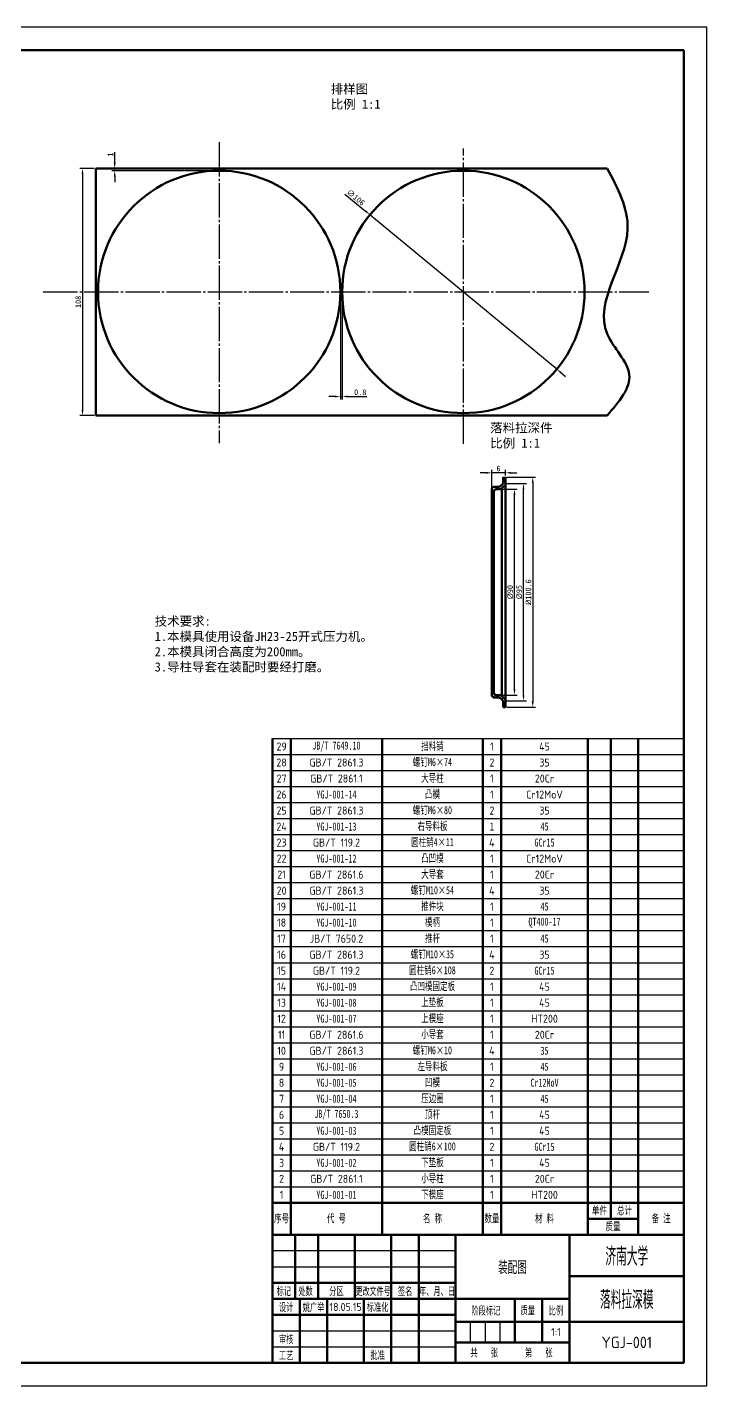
# Model space of a CAD drawing. Header units: millimetres. Extents: x 165 to 1006, y 108 to 702.
# Drawn here: x 709 to 1006, y 108 to 702 of the extents above; entities that cross this region are included whole.
import ezdxf
from ezdxf.enums import TextEntityAlignment as Align

# ---------------------------------------------------------------- set-up
doc = ezdxf.new("R2010")
doc.units = ezdxf.units.MM
doc.linetypes.add('点画线', pattern=[18, 15, -1, 1, -1])
for name, color, linetype in [('剖面线', 3, 'Continuous'), ('文字', 7, 'Continuous'), ('文字 @ 1', 7, 'Continuous'), ('标注', 3, 'Continuous'), ('点画线', 1, '点画线'), ('细实线', 1, 'Continuous'), ('辅助线', 4, 'Continuous')]:
    doc.layers.add(name, color=color, linetype=linetype)
doc.layers.add('粗实线', color=7, linetype='Continuous', lineweight=50)
doc.layers.add('粗实线 @ 1', color=7, linetype='Continuous', lineweight=50)
doc.styles.add('数字', font='isocp.shx')
doc.styles.add('数字直体', font='isocp.shx')
doc.styles.add('汉字长仿宋体', font='hyswlongfangsong.ttf', dxfattribs={"width": 0.67})
doc.styles.add('长仿宋体', font='', dxfattribs={"width": 0.67})
doc.styles.get('长仿宋体').set_extended_font_data('FangSong_GB2312')
doc.dimstyles.new('ISO-25', dxfattribs={"dimtxt": 2.5, "dimasz": 2.5, "dimexe": 1.25, "dimexo": 0.625, "dimtad": 1, "dimdsep": 46, "dimtxsty": 'Standard', "dimcen": 2.5, "dimadec": 0, "dimazin": 0, "dimtfac": 1, "dimtmove": 0, "dimatfit": 3, "dimfxl": 1, "dimarcsym": 0})

# ---------------------------------------------------------------- blocks, each defined once
blk = doc.blocks.new('装订A1(带注释性)')
at = {"layer": '粗实线'}
for p, q in [((0, 574), (-806, 574)), ((0, 0), (0, 574)), ((0, 56), (-180, 56)), ((-180, 56), (-180, 0)), ((-180, 56), (-180, 28)), ((-170, 56), (-170, 28)), ((-160, 56), (-160, 28)), ((-144, 56), (-144, 28)), ((-128, 56), (-128, 0)), ((-116, 56), (-116, 0)), ((-100, 56), (-100, 0)), ((-50, 56), (-50, 0)), ((0, 0), (0, 56)), ((0, 38), (-50, 38)), ((-100, 35), (-180, 35)), ((-50, 28), (-180, 28)), ((-168, 28), (-168, 0)), ((-156, 28), (-156, 0)), ((-140, 28), (-140, 0)), ((-74, 28), (-74, 9)), ((-62, 28), (-62, 9)), ((-100, 21), (-180, 21)), ((0, 18), (-100, 18)), ((-50, 9), (-100, 9)), ((-806, 0), (0, 0)), ((-180, 0), (0, 0))]:
    blk.add_line(p, q, dxfattribs=at)
at = {"layer": '细实线'}
for p, q in [((-100, 49), (-180, 49)), ((-180, 42), (-100, 42)), ((-93.5, 18), (-93.5, 9)), ((-87, 18), (-87, 9)), ((-80.5, 18), (-80.5, 9)), ((-180, 14), (-100, 14)), ((-180, 7), (-100, 7))]:
    blk.add_line(p, q, dxfattribs=at)
at = {"layer": '辅助线'}
for p, q in [((10, 584), (-831, 584)), ((10, -10), (10, 584)), ((-831, -10), (10, -10))]:
    blk.add_line(p, q, dxfattribs=at)
at = {"layer": '文字', "style": '汉字长仿宋体', "width": 0.67}
for s, height, p in [('标记', 3.5, (-175, 31.5)), ('处数', 3.5, (-165.51, 31.5)), ('分区', 3.5, (-152, 31.5)), ('更改文件号', 3.4, (-136, 31.5)), ('签名', 3.5, (-121.94, 31.5)), ('年、月、日', 3.5, (-108, 31.5)), ('设计', 3.5, (-174, 24.5)), ('标准化', 3.5, (-134, 24.54)), ('阶段标记', 3.5, (-86.67, 23)), ('质量', 3.5, (-68.33, 23.13)), ('比例', 3.5, (-56, 23)), ('审核', 3.5, (-174, 10.5)), ('工艺', 3.5, (-174, 3.46)), ('批准', 3.5, (-134, 3.54))]:
    blk.add_text(s, height=height, dxfattribs=at).set_placement(p, align=Align.MIDDLE)
for s, p in [('共    张', (-93.4, 2.77)), ('第    张', (-69.55, 2.77))]:
    blk.add_text(s, height=3.5, dxfattribs=at).set_placement(p)
for tag, height, p in [('单位名称', 7, (-25, 47)), ('图名', 7, (-25, 28)), ('设计者', 3.5, (-162, 24.46)), ('标准化', 3.5, (-122, 24.46)), ('审核者', 3.5, (-162, 10.46)), ('质量', 3.5, (-68, 13.5)), ('工艺者', 3.5, (-162, 3.54)), ('批准者', 3.5, (-122, 3.54))]:
    blk.add_attdef(tag, text='', height=height, dxfattribs=at).set_placement(p, align=Align.MIDDLE)
at = {"layer": '文字', "style": '数字直体'}
for tag, height, p in [('45', 5, (-75, 42)), ('16.10.10', 3.5, (-148, 24.5)), ('16.10.10', 3.5, (-108, 24.5)), ('16.10.10', 3.5, (-148, 10.5)), ('1:1', 3.5, (-56, 13.5)), ('1', 3.5, (-87.01, 4.2)), ('1', 3.5, (-63.1, 4.31)), ('001', 5, (-25, 9)), ('16.10.10', 3.5, (-148, 3.5)), ('16.10.10', 3.5, (-108, 3.57))]:
    blk.add_attdef(tag, text='', height=height, dxfattribs=at).set_placement(p, align=Align.MIDDLE)
blk = doc.blocks.new('*T50')
at = {"layer": '文字', "color": 0, "linetype": 'ByBlock', "lineweight": -2, "transparency": 16777216}
for p, q in [((0, 217), (180, 217)), ((0, 210), (180, 210)), ((0, 203), (180, 203)), ((0, 196), (180, 196)), ((0, 189), (180, 189)), ((0, 182), (180, 182)), ((0, 175), (180, 175)), ((0, 168), (180, 168)), ((0, 161), (180, 161)), ((0, 154), (180, 154)), ((0, 147), (180, 147)), ((0, 140), (180, 140)), ((0, 133), (180, 133)), ((0, 126), (180, 126)), ((0, 119), (180, 119)), ((0, 112), (180, 112)), ((0, 105), (180, 105)), ((0, 98), (180, 98)), ((0, 91), (180, 91)), ((0, 84), (180, 84)), ((0, 77), (180, 77)), ((0, 70), (180, 70)), ((0, 63), (180, 63)), ((0, 56), (180, 56)), ((0, 49), (180, 49)), ((0, 42), (180, 42)), ((0, 35), (180, 35)), ((0, 28), (180, 28)), ((0, 21), (180, 21))]:
    blk.add_line(p, q, dxfattribs=at)
at = {"layer": '文字', "color": 0, "linetype": 'ByBlock', "lineweight": 50, "transparency": 16777216}
for p, q in [((0, 0), (0, 217)), ((8, 0), (8, 217)), ((48, 0), (48, 217)), ((92, 0), (92, 217)), ((100, 0), (100, 217)), ((138, 0), (138, 217)), ((148, 7), (148, 217)), ((160, 0), (160, 217)), ((180, 0), (180, 217)), ((0, 14), (180, 14)), ((138, 7), (160, 7)), ((0, 0), (180, 0))]:
    blk.add_line(p, q, dxfattribs=at)
at = {"layer": '文字', "color": 0, "transparency": 16777216, "char_height": 3.5, "attachment_point": 5}
for s, insert, width, style in [('29', (4, 213.5), 7.88, '数字'), ('JB/T 7649.10', (28, 213.5), 39.88, '长仿宋体'), ('{\\fSimSun|b0|i0|c134|p2;挡料销}', (70, 213.5), 43.88, '长仿宋体'), ('1', (96, 213.5), 7.88, '数字'), ('45', (119, 213.5), 37.88, '数字'), ('28', (4, 206.5), 7.88, '数字'), ('GB/T 2861.3', (28, 206.5), 39.88, '数字'), ('{\\fSimSun|b0|i0|c134|p2;螺钉M6×74}', (70, 206.5), 43.88, '长仿宋体'), ('2', (96, 206.5), 7.88, '数字'), ('35', (119, 206.5), 37.88, '数字'), ('27', (4, 199.5), 7.88, '数字'), ('GB/T 2861.1', (28, 199.5), 39.88, '数字'), ('{\\fSimSun|b0|i0|c134|p2;大导柱}', (70, 199.5), 43.88, '长仿宋体'), ('1', (96, 199.5), 7.88, '数字'), ('20Cr', (119, 199.5), 37.88, '数字'), ('26', (4, 192.5), 7.88, '数字'), ('{\\fFangSong_GB2312|b0|i0|c134|p49;\\W0.67;YGJ-001-14}', (28, 192.5), 39.88, '数字'), ('{\\fSimSun|b0|i0|c134|p2;凸模}', (70, 192.5), 43.88, '长仿宋体'), ('1', (96, 192.5), 7.88, '数字'), ('Cr12MoV', (119, 192.5), 37.88, '数字'), ('25', (4, 185.5), 7.88, '数字'), ('GB/T 2861.3', (28, 185.5), 39.88, '数字'), ('{\\fSimSun|b0|i0|c134|p2;螺钉M6×80}', (70, 185.5), 43.88, '长仿宋体'), ('2', (96, 185.5), 7.88, '数字'), ('35', (119, 185.5), 37.88, '数字'), ('24', (4, 178.5), 7.88, '数字'), ('YGJ-001-13', (28, 178.5), 39.88, '长仿宋体'), ('{\\fSimSun|b0|i0|c134|p2;右导料板}', (70, 178.5), 43.88, '长仿宋体'), ('1', (96, 178.5), 7.88, '长仿宋体'), ('45', (119, 178.5), 37.88, '长仿宋体'), ('23', (4, 171.5), 7.88, '数字'), ('GB/T 119.2', (28, 171.5), 39.88, '数字'), ('{\\fSimSun|b0|i0|c134|p2;圆柱销4×11}', (70, 171.5), 43.88, '长仿宋体'), ('4', (96, 171.5), 7.88, '数字'), ('{\\fFangSong_GB2312|b0|i0|c134|p49;\\W0.67;GCr15}', (119, 171.5), 37.88, '数字'), ('{\\fFangSong_GB2312|b0|i0|c134|p49;\\W0.67;YGJ-001-12}', (28, 164.5), 39.88, '数字'), ('{\\fSimSun|b0|i0|c134|p2;凸凹模}', (70, 164.5), 43.88, '长仿宋体'), ('22', (4, 164.5), 7.88, '数字'), ('1', (96, 164.5), 7.88, '数字'), ('Cr12MoV', (119, 164.5), 37.88, '数字'), ('21', (4, 157.5), 7.88, '数字'), ('GB/T 2861.6', (28, 157.5), 39.88, '数字'), ('{\\fSimSun|b0|i0|c134|p2;大导套}', (70, 157.5), 43.88, '长仿宋体'), ('1', (96, 157.5), 7.88, '数字'), ('20Cr', (119, 157.5), 37.88, '数字'), ('20', (4, 150.5), 7.88, '数字'), ('GB/T 2861.3', (28, 150.5), 39.88, '数字'), ('{\\fSimSun|b0|i0|c134|p2;螺钉M10×54}', (70, 150.5), 43.88, '长仿宋体'), ('4', (96, 150.5), 7.88, '数字'), ('35', (119, 150.5), 37.88, '数字'), ('19', (4, 143.5), 7.88, '数字'), ('YGJ-001-11', (28, 143.5), 39.88, '长仿宋体'), ('{\\fSimSun|b0|i0|c134|p2;推件块}', (70, 143.5), 43.88, '长仿宋体'), ('1', (96, 143.5), 7.88, '数字'), ('45', (119, 143.5), 37.88, '长仿宋体'), ('18', (4, 136.5), 7.88, '数字'), ('YGJ-001-10', (28, 136.5), 39.88, '长仿宋体'), ('{\\fSimSun|b0|i0|c134|p2;模柄}', (70, 136.5), 43.88, '长仿宋体'), ('1', (96, 136.5), 7.88, '数字'), ('QT400-17', (119, 136.5), 37.88, '长仿宋体'), ('17', (4, 129.5), 7.88, '数字'), ('JB/T 7650.2', (28, 129.5), 39.88, '数字'), ('{\\fSimSun|b0|i0|c134|p2;推杆}', (70, 129.5), 43.88, '长仿宋体'), ('1', (96, 129.5), 7.88, '数字'), ('45', (119, 129.5), 37.88, '长仿宋体'), ('{\\fSimSun|b0|i0|c134|p2;螺钉M10×35}', (70, 122.5), 43.88, '长仿宋体'), ('16', (4, 122.5), 7.88, '数字'), ('GB/T 2861.3', (28, 122.5), 39.88, '数字'), ('4', (96, 122.5), 7.88, '数字'), ('35', (119, 122.5), 37.88, '数字'), ('15', (4, 115.5), 7.88, '数字'), ('GB/T 119.2', (28, 115.5), 39.88, '数字'), ('{\\fSimSun|b0|i0|c134|p2;圆柱销6×108}', (70, 115.5), 43.88, '长仿宋体'), ('2', (96, 115.5), 7.88, '数字'), ('GCr15', (119, 115.5), 37.88, '长仿宋体'), ('14', (4, 108.5), 7.88, '数字'), ('{\\fFangSong_GB2312|b0|i0|c134|p49;\\W0.67;YGJ-001-09}', (28, 108.5), 39.88, '数字'), ('{\\fSimSun|b0|i0|c134|p2;凸凹模固定板}', (70, 108.5), 43.88, '长仿宋体'), ('1', (96, 108.5), 7.88, '数字'), ('45', (119, 108.5), 37.88, '数字'), ('13', (4, 101.5), 7.88, '数字'), ('YGJ-001-08', (28, 101.5), 39.88, '长仿宋体'), ('{\\fSimSun|b0|i0|c134|p2;上垫板}', (70, 101.5), 43.88, '长仿宋体'), ('1', (96, 101.5), 7.88, '数字'), ('45', (119, 101.5), 37.88, '数字'), ('12', (4, 94.5), 7.88, '数字'), ('YGJ-001-07', (28, 94.5), 39.88, '长仿宋体'), ('{\\fSimSun|b0|i0|c134|p2;上模座}', (70, 94.5), 43.88, '长仿宋体'), ('1', (96, 94.5), 7.88, '数字'), ('HT200', (119, 94.5), 37.88, '数字'), ('11', (4, 87.5), 7.88, '数字'), ('GB/T 2861.6', (28, 87.5), 39.88, '数字'), ('{\\fSimSun|b0|i0|c134|p2;小导套}', (70, 87.5), 43.88, '长仿宋体'), ('1', (96, 87.5), 7.88, '数字'), ('20Cr', (119, 87.5), 37.88, '数字'), ('10', (4, 80.5), 7.88, '数字'), ('{\\Fisocp|c134;\\W1;GB/T 2861.3}', (28, 80.5), 39.88, '长仿宋体'), ('{\\fSimSun|b0|i0|c134|p2;螺钉M6×10}', (70, 80.5), 43.88, '长仿宋体'), ('4', (96, 80.5), 7.88, '数字'), ('{\\fFangSong_GB2312|b0|i0|c134|p49;\\W0.67;35}', (119, 80.5), 37.88, '数字'), ('9', (4, 73.5), 7.88, '数字'), ('YGJ-001-06', (28, 73.5), 39.88, '长仿宋体'), ('{\\fSimSun|b0|i0|c134|p2;左导料板}', (70, 73.5), 43.88, '长仿宋体'), ('1', (96, 73.5), 7.88, '数字'), ('45', (119, 73.5), 37.88, '长仿宋体'), ('8', (4, 66.5), 7.88, '数字'), ('YGJ-001-05', (28, 66.5), 39.88, '长仿宋体'), ('{\\fSimSun|b0|i0|c134|p2;凹模}', (70, 66.5), 43.88, '长仿宋体'), ('2', (96, 66.5), 7.88, '数字'), ('Cr12MoV', (119, 66.5), 37.88, '长仿宋体'), ('7', (4, 59.5), 7.88, '数字'), ('YGJ-001-04', (28, 59.5), 39.88, '长仿宋体'), ('{\\fSimSun|b0|i0|c134|p2;压边圈}', (70, 59.5), 43.88, '长仿宋体'), ('1', (96, 59.5), 7.88, '数字'), ('45', (119, 59.5), 37.88, '长仿宋体'), ('6', (4, 52.5), 7.88, '数字'), ('JB/T 7650.3', (28, 52.5), 39.88, '长仿宋体'), ('{\\fSimSun|b0|i0|c134|p2;顶杆}', (70, 52.5), 43.88, '长仿宋体'), ('1', (96, 52.5), 7.88, '数字'), ('45', (119, 52.5), 37.88, '数字'), ('{\\fSimSun|b0|i0|c134|p2;凸模固定板}', (70, 45.5), 43.88, '长仿宋体'), ('5', (4, 45.5), 7.88, '数字'), ('YGJ-001-03', (28, 45.5), 39.88, '长仿宋体'), ('1', (96, 45.5), 7.88, '数字'), ('{\\Fisocp|c134;\\W1;45}', (119, 45.5), 37.88, '长仿宋体'), ('4', (4, 38.5), 7.88, '数字'), ('GB/T 119.2', (28, 38.5), 39.88, '数字'), ('{\\fSimSun|b0|i0|c134|p2;圆柱销6×100}', (70, 38.5), 43.88, '长仿宋体'), ('2', (96, 38.5), 7.88, '数字'), ('GCr15', (119, 38.5), 37.88, '长仿宋体'), ('3', (4, 31.5), 7.88, '数字'), ('YGJ-001-02', (28, 31.5), 39.88, '长仿宋体'), ('{\\fSimSun|b0|i0|c134|p2;下垫板}', (70, 31.5), 43.88, '长仿宋体'), ('1', (96, 31.5), 7.88, '数字'), ('45', (119, 31.5), 37.88, '数字'), ('2', (4, 24.5), 7.88, '数字'), ('GB/T 2861.1', (28, 24.5), 39.88, '数字'), ('{\\fSimSun|b0|i0|c134|p2;小导柱}', (70, 24.5), 43.88, '长仿宋体'), ('1', (96, 24.5), 7.88, '数字'), ('20Cr', (119, 24.5), 37.88, '数字'), ('1', (4, 17.5), 7.88, '数字'), ('YGJ-001-01', (28, 17.5), 39.88, '长仿宋体'), ('{\\fSimSun|b0|i0|c134|p2;下模座}', (70, 17.5), 43.88, '长仿宋体'), ('1', (96, 17.5), 7.88, '数字'), ('HT200', (119, 17.5), 37.88, '数字'), ('单件', (143, 10.5), 9.88, '长仿宋体'), ('总计', (154, 10.5), 11.88, '长仿宋体'), ('序号', (4, 7), 7.88, '长仿宋体'), ('代 号', (28, 7), 39.88, '长仿宋体'), ('名 称', (70, 7), 43.88, '长仿宋体'), ('数量', (96, 7), 7.88, '长仿宋体'), ('材 料', (119, 7), 37.88, '长仿宋体'), ('备 注', (170, 7), 19.88, '长仿宋体'), ('质量', (149, 3.5), 21.88, '长仿宋体')]:
    blk.add_mtext(s, dxfattribs=dict(at, insert=insert, width=width, style=style))
blk = doc.blocks.new('明细表（带注释性）')
blk.add_blockref('*T50', (-180, 0))
blk = doc.blocks.new('*D8')
at = {"layer": 'Defpoints', "color": 0, "ltscale": 0.05, "transparency": 16777216}
for p in [(915.25, 500.44), (922.03, 500.44), (915.25, 410.44)]:
    blk.add_point(p, dxfattribs=at)
at = {"layer": '标注', "color": 0, "lineweight": -2, "ltscale": 0.05, "transparency": 16777216}
for p, q in [((915.87, 500.44), (923.28, 500.44)), ((922.03, 412.94), (922.03, 497.94)), ((915.87, 410.44), (923.28, 410.44))]:
    blk.add_line(p, q, dxfattribs=at)
at = {"layer": '标注', "color": 0, "ltscale": 0.05, "transparency": 16777216}
for points in [[(921.62, 497.94), (922.45, 497.94), (922.03, 500.44)], [(921.62, 412.94), (922.45, 412.94), (922.03, 410.44)]]:
    blk.add_solid(points, dxfattribs=at)
at = {"layer": '标注', "color": 0, "ltscale": 0.05, "transparency": 16777216, "insert": (920.16, 455.44), "char_height": 2.5, "attachment_point": 5, "rotation": 90}
blk.add_mtext('%%C90', dxfattribs=at)
blk = doc.blocks.new('*D4')
at = {"layer": 'Defpoints', "color": 0, "ltscale": 0.05, "transparency": 16777216}
for p in [(917.06, 502.94), (925.98, 502.94), (917.06, 407.94)]:
    blk.add_point(p, dxfattribs=at)
at = {"layer": '标注', "color": 0, "lineweight": -2, "ltscale": 0.05, "transparency": 16777216}
for p, q in [((917.69, 502.94), (927.23, 502.94)), ((925.98, 410.44), (925.98, 500.44)), ((917.69, 407.94), (927.23, 407.94))]:
    blk.add_line(p, q, dxfattribs=at)
at = {"layer": '标注', "color": 0, "ltscale": 0.05, "transparency": 16777216}
for points in [[(925.57, 500.44), (926.4, 500.44), (925.98, 502.94)], [(925.57, 410.44), (926.4, 410.44), (925.98, 407.94)]]:
    blk.add_solid(points, dxfattribs=at)
at = {"layer": '标注', "color": 0, "ltscale": 0.05, "transparency": 16777216, "insert": (924.11, 455.44), "char_height": 2.5, "attachment_point": 5, "rotation": 90}
blk.add_mtext('%%C95', dxfattribs=at)
blk = doc.blocks.new('*D9')
at = {"layer": 'Defpoints', "color": 0, "transparency": 16777216}
for p in [(912.07, 507.61), (918.06, 505.74), (912.07, 500.44)]:
    blk.add_point(p, dxfattribs=at)
at = {"layer": '标注', "color": 0, "lineweight": -2, "transparency": 16777216}
for p, q in [((909.57, 507.61), (907.07, 507.61)), ((912.07, 501.07), (912.07, 508.86)), ((918.06, 507.61), (912.07, 507.61)), ((918.06, 506.37), (918.06, 508.86)), ((920.56, 507.61), (923.06, 507.61))]:
    blk.add_line(p, q, dxfattribs=at)
at = {"layer": '标注', "color": 0, "transparency": 16777216}
for points in [[(909.57, 508.02), (909.57, 507.19), (912.07, 507.61)], [(920.56, 508.02), (920.56, 507.19), (918.06, 507.61)]]:
    blk.add_solid(points, dxfattribs=at)
at = {"layer": '标注', "color": 0, "transparency": 16777216, "insert": (915.07, 509.48), "char_height": 2.5, "attachment_point": 5}
blk.add_mtext('6', dxfattribs=at)
blk = doc.blocks.new('*D10')
at = {"layer": 'Defpoints', "color": 0, "transparency": 16777216}
for p in [(918.06, 505.74), (918.06, 405.14), (930.02, 405.14)]:
    blk.add_point(p, dxfattribs=at)
at = {"layer": '标注', "color": 0, "lineweight": -2, "transparency": 16777216}
for p, q in [((918.69, 505.74), (931.27, 505.74)), ((930.02, 503.24), (930.02, 407.64)), ((918.69, 405.14), (931.27, 405.14))]:
    blk.add_line(p, q, dxfattribs=at)
at = {"layer": '标注', "color": 0, "transparency": 16777216}
for points in [[(929.6, 503.24), (930.44, 503.24), (930.02, 505.74)], [(929.6, 407.64), (930.44, 407.64), (930.02, 405.14)]]:
    blk.add_solid(points, dxfattribs=at)
at = {"layer": '标注', "color": 0, "transparency": 16777216, "insert": (928.14, 455.44), "char_height": 2.5, "attachment_point": 5, "rotation": 90}
blk.add_mtext('{\\fISOCPEUR|b0|i0|c0|p34;%%C}100.6', dxfattribs=at)
blk = doc.blocks.new('*D11')
at = {"layer": 'Defpoints', "color": 0, "transparency": 16777216}
for p in [(845.88, 586.69), (846.68, 586.69), (846.68, 540.95)]:
    blk.add_point(p, dxfattribs=at)
at = {"layer": '标注', "color": 0, "lineweight": -2, "transparency": 16777216}
for p, q in [((845.88, 586.06), (845.88, 539.7)), ((846.68, 586.06), (846.68, 539.7)), ((843.38, 540.95), (840.88, 540.95)), ((845.88, 540.95), (846.68, 540.95)), ((849.18, 540.95), (857.52, 540.95))]:
    blk.add_line(p, q, dxfattribs=at)
at = {"layer": '标注', "color": 0, "transparency": 16777216}
for points in [[(843.38, 541.37), (843.38, 540.54), (845.88, 540.95)], [(849.18, 541.37), (849.18, 540.54), (846.68, 540.95)]]:
    blk.add_solid(points, dxfattribs=at)
at = {"layer": '标注', "color": 0, "transparency": 16777216, "insert": (854.6, 542.83), "char_height": 2.5, "attachment_point": 5}
blk.add_mtext('0.8', dxfattribs=at)
blk = doc.blocks.new('*D12')
at = {"layer": 'Defpoints', "color": 0, "transparency": 16777216}
for p in [(858.83, 620.45), (940.54, 552.93)]:
    blk.add_point(p, dxfattribs=at)
at = {"layer": '标注', "color": 0, "lineweight": -2, "transparency": 16777216}
for p, q in [((847.91, 629.47), (856.9, 622.04)), ((940.54, 552.93), (858.83, 620.45)), ((942.47, 551.33), (944.39, 549.74))]:
    blk.add_line(p, q, dxfattribs=at)
at = {"layer": '标注', "color": 0, "transparency": 16777216}
for points in [[(857.17, 622.36), (856.64, 621.72), (858.83, 620.45)], [(942.73, 551.65), (942.2, 551.01), (940.54, 552.93)]]:
    blk.add_solid(points, dxfattribs=at)
at = {"layer": '标注', "color": 0, "transparency": 16777216, "insert": (852.64, 628), "char_height": 2.5, "attachment_point": 5, "rotation": 320.43169}
blk.add_mtext('∅106', dxfattribs=at)
blk = doc.blocks.new('*D13')
at = {"layer": 'Defpoints', "color": 0, "transparency": 16777216}
for p in [(747.19, 639.69), (792.88, 640.69), (792.88, 639.69)]:
    blk.add_point(p, dxfattribs=at)
at = {"layer": '标注', "color": 0, "lineweight": -2, "transparency": 16777216}
for p, q in [((747.19, 643.19), (747.19, 647.77)), ((792.26, 640.69), (745.94, 640.69)), ((792.26, 639.69), (745.94, 639.69)), ((747.19, 639.69), (747.19, 640.69)), ((747.19, 637.19), (747.19, 634.69))]:
    blk.add_line(p, q, dxfattribs=at)
at = {"layer": '标注', "color": 0, "transparency": 16777216}
for points in [[(746.77, 643.19), (747.61, 643.19), (747.19, 640.69)], [(746.77, 637.19), (747.61, 637.19), (747.19, 639.69)]]:
    blk.add_solid(points, dxfattribs=at)
at = {"layer": '标注', "color": 0, "transparency": 16777216, "insert": (745.32, 646.73), "char_height": 2.5, "attachment_point": 5, "rotation": 90}
blk.add_mtext('1', dxfattribs=at)
blk = doc.blocks.new('*D14')
at = {"layer": 'Defpoints', "color": 0, "transparency": 16777216}
for p in [(738.88, 640.69), (733.12, 532.69), (738.88, 532.69)]:
    blk.add_point(p, dxfattribs=at)
at = {"layer": '标注', "color": 0, "lineweight": -2, "transparency": 16777216}
for p, q in [((738.26, 640.69), (731.87, 640.69)), ((733.12, 638.19), (733.12, 535.19)), ((738.26, 532.69), (731.87, 532.69))]:
    blk.add_line(p, q, dxfattribs=at)
at = {"layer": '标注', "color": 0, "transparency": 16777216}
for points in [[(732.7, 638.19), (733.53, 638.19), (733.12, 640.69)], [(732.7, 535.19), (733.53, 535.19), (733.12, 532.69)]]:
    blk.add_solid(points, dxfattribs=at)
at = {"layer": '标注', "color": 0, "transparency": 16777216, "insert": (731.24, 582.33), "char_height": 2.5, "attachment_point": 5, "rotation": 90}
blk.add_mtext('108', dxfattribs=at)

msp = doc.modelspace()

# ---------------------------------------------------------------- hatches: boundary and pattern name
at = {"layer": '剖面线'}
h = msp.add_hatch(dxfattribs=at)
h.set_pattern_fill('ANSI31', color=256)
h.set_pattern_definition([(45, (-853.2062, -148.6267), (-2.245064, 2.245064), [])])
h.paths.add_polyline_path([(912.067, 423.944), (912.067, 414.944), (912.067, 410.444, 0.4142136), (913.067, 409.444), (914.738, 409.444, -0.1990802), (916.153, 408.857), (917.065, 407.944), (917.065, 405.144), (918.065, 405.144), (918.067, 408.474), (916.651, 409.869, 0.1969507), (915.247, 410.444), (914.067, 410.444, -0.4142136), (913.067, 411.444), (913.067, 499.444, -0.4142136), (914.067, 500.444), (915.247, 500.444, 0.1969507), (916.651, 501.019), (918.067, 502.414), (918.064, 505.744), (917.065, 505.744), (917.065, 502.944), (916.153, 502.03, -0.1990802), (914.738, 501.444), (913.067, 501.444, 0.4142136), (912.067, 500.444), (912.067, 495.944), (912.067, 486.944)])

# ---------------------------------------------------------------- linework, layer by layer
at = {"layer": '标注'}
msp.add_line((917.064, 505.744), (918.064, 505.744), dxfattribs=at)
at = {"layer": '点画线'}
for p, q in [((792.884, 652.17), (792.884, 520.628)), ((899.684, 520.265), (899.684, 649.411)), ((715.869, 586.687), (980.839, 586.687))]:
    msp.add_line(p, q, dxfattribs=at)
at = {"layer": '粗实线', "ltscale": 0.05}
for p, q in [((738.884, 586.687), (738.884, 640.687)), ((738.884, 640.687), (962.616, 640.687)), ((738.884, 586.687), (738.884, 532.687)), ((738.884, 532.687), (962.616, 532.687)), ((912.067, 495.944), (912.067, 500.444)), ((913.067, 501.444), (914.738, 501.444)), ((914.067, 500.444), (915.247, 500.444)), ((916.153, 502.03), (917.065, 502.944)), ((916.651, 501.019), (918.067, 502.414)), ((918.067, 455.444), (918.067, 502.414)), ((912.067, 486.944), (912.067, 495.944)), ((918.067, 455.444), (918.067, 408.474)), ((912.067, 423.944), (912.067, 414.944)), ((912.067, 414.944), (912.067, 410.444)), ((914.067, 410.444), (915.247, 410.444)), ((916.651, 409.869), (918.067, 408.474)), ((913.067, 409.444), (914.738, 409.444)), ((916.153, 408.857), (917.065, 407.944))]:
    msp.add_line(p, q, dxfattribs=at)
at = {"layer": '粗实线'}
for p, q in [((917.065, 502.944), (917.065, 505.744)), ((918.064, 505.744), (918.067, 502.414)), ((913.067, 499.444), (913.067, 411.444)), ((916.567, 455.444), (916.567, 500.941)), ((912.067, 486.944), (912.067, 423.944)), ((916.567, 455.444), (916.567, 409.947)), ((917.065, 407.944), (917.065, 405.144)), ((917.065, 405.144), (918.065, 405.144)), ((918.065, 405.144), (918.067, 408.474))]:
    msp.add_line(p, q, dxfattribs=at)
for centre in [(792.884, 586.687), (899.684, 586.687)]:
    msp.add_circle(centre, 53, dxfattribs=at)
at = {"layer": '粗实线', "ltscale": 0.05}
for centre, radius, start, end in [((913.067, 500.444), 1, 90, 180), ((914.067, 499.444), 1, 90, 180), ((914.738, 503.444), 2, 270, 315.037005), ((915.247, 502.444), 2, 270, 314.567369), ((913.067, 410.444), 1, 180, 270), ((914.067, 411.444), 1, 180, 270), ((915.247, 408.444), 2, 45.432631, 90), ((914.738, 407.444), 2, 44.962995, 90)]:
    msp.add_arc(centre, radius, start, end, dxfattribs=at)
msp.add_spline([(962.616, 640.687), (971.515, 614.277), (962.616, 568.329), (972.257, 550.543), (962.616, 532.687)], degree=3, dxfattribs=at)

# ---------------------------------------------------------------- block references
at = {"layer": '文字 @ 1'}
msp.add_blockref('明细表（带注释性）', (996.171, 174.437), dxfattribs=at)
at = {"layer": '粗实线 @ 1'}
ref = msp.add_blockref('装订A1(带注释性)', (996.171, 118.437), dxfattribs=at)
ref.add_attrib('设计者', '姚广举', dxfattribs={"layer": '文字', "height": 3.5, "style": '汉字长仿宋体', "width": 0.67}).set_placement((834.171, 142.901), align=Align.MIDDLE)
ref.add_attrib('16.10.10', '18.05.15', dxfattribs={"layer": '文字', "height": 3.5, "style": '数字直体'}).set_placement((848.171, 142.937), align=Align.MIDDLE)
ref.add_attrib('1:1', '1:1', dxfattribs={"layer": '文字', "height": 3.5, "style": '数字直体'}).set_placement((940.171, 131.937), align=Align.MIDDLE)
ref.add_attrib('单位名称', '济南大学', dxfattribs={"layer": '文字', "height": 7, "style": '汉字长仿宋体', "width": 0.67}).set_placement((971.171, 165.437), align=Align.MIDDLE)
ref.add_attrib('图名', '落料拉深模', dxfattribs={"layer": '文字', "height": 7, "style": '汉字长仿宋体', "width": 0.67}).set_placement((971.171, 146.437), align=Align.MIDDLE)
ref.add_attrib('001', 'YGJ-001', dxfattribs={"layer": '文字', "height": 5, "style": '数字直体'}).set_placement((971.171, 127.437), align=Align.MIDDLE)
ref.add_attrib('45', '装配图', dxfattribs={"layer": '文字', "height": 5, "style": '汉字长仿宋体', "width": 0.67}).set_placement((921.171, 160.437), align=Align.MIDDLE)

# ---------------------------------------------------------------- texts
at = {"layer": '文字', "insert": (841.672, 677.432), "char_height": 4, "attachment_point": 1}
msp.add_mtext('{\\fSimSun|b0|i0|c134|p2;排样图}\\P{\\fSimSun|b0|i0|c134|p2;比例} 1{\\fSimSun|b0|i0|c134|p2;:1}', dxfattribs=at)
at = {"layer": '文字', "char_height": 4, "attachment_point": 1}
for s, width, insert in [('{\\fSimSun|b0|i0|c134|p2;落料拉深件\\P比例 1:1}', 32.21803, (911.411, 529.275)), ('{\\fSimSun|b0|i0|c134|p2;技术要求:\\P1.本模具使用设备JH23-25开式压力机。\\P2.本模具闭合高度为200mm。\\P3.导柱导套在装配时要经打磨。}', 100.98425, (764.661, 444.748))]:
    msp.add_mtext_dynamic_manual_height_columns(s, width=width, gutter_width=12.5, heights=[0], dxfattribs=dict(at, insert=insert))

# ---------------------------------------------------------------- dimensions: what is measured, and where the dimension line sits
at = {"layer": '标注'}
for base, p1, p2, picture, middle in [((747.191, 639.687), (792.884, 640.687), (792.884, 639.687), '*D13', (747.191, 646.728)), ((733.118, 532.687), (738.884, 640.687), (738.884, 532.687), '*D14', (733.118, 582.329))]:
    dim = msp.add_linear_dim(base=base, p1=p1, p2=p2, angle=90, dimstyle='ISO-25', dxfattribs=at)
    dim.commit()
    dim.dimension.update_dxf_attribs({"geometry": picture, "text_midpoint": middle, "dimtype": 160})
dim = msp.add_diameter_dim_2p(p1=(940.54, 552.926), p2=(858.828, 620.448), dimstyle='ISO-25', dxfattribs=at)
dim.commit()
dim.dimension.update_dxf_attribs({"geometry": '*D12', "text_midpoint": (852.635, 627.997)})
dim = msp.add_linear_dim(base=(846.684, 540.952), p1=(845.884, 586.687), p2=(846.684, 586.687), dimstyle='ISO-25', dxfattribs=at)
dim.commit()
dim.dimension.update_dxf_attribs({"geometry": '*D11', "text_midpoint": (854.601, 540.952), "dimtype": 160})
dim = msp.add_linear_dim(base=(912.067, 507.607), p1=(918.064, 505.744), p2=(912.067, 500.444), dimstyle='ISO-25', dxfattribs=at)
dim.commit()
dim.dimension.update_dxf_attribs({"geometry": '*D9', "text_midpoint": (915.065, 509.482)})
dim = msp.add_linear_dim(base=(930.019, 405.144), p1=(918.064, 505.744), p2=(918.065, 405.144), angle=90, text='{\\fISOCPEUR|b0|i0|c0|p34;%%C}100.6', dimstyle='ISO-25', dxfattribs=at)
dim.commit()
dim.dimension.update_dxf_attribs({"geometry": '*D10', "text_midpoint": (928.144, 455.444)})
at = {"layer": '标注', "ltscale": 0.05}
for base, p1, p2, text, picture, middle in [((922.032, 500.444), (915.247, 410.444), (915.247, 500.444), '%%C<>', '*D8', (922.032, 455.444)), ((925.985, 502.944), (917.065, 407.944), (917.065, 502.944), '%%C95', '*D4', (925.985, 455.444))]:
    dim = msp.add_linear_dim(base=base, p1=p1, p2=p2, angle=90, text=text, dimstyle='ISO-25', dxfattribs=at)
    dim.commit()
    dim.dimension.update_dxf_attribs({"geometry": picture, "text_midpoint": middle, "dimtype": 160})

doc.saveas('drawing.dxf')
